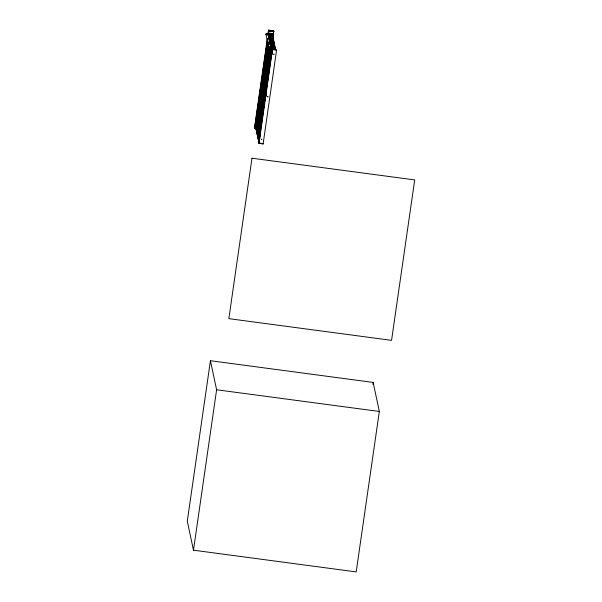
<?xml version="1.0" encoding="UTF-8"?>
<svg xmlns="http://www.w3.org/2000/svg" width="602" height="602" viewBox="0 0 602 602"><rect width="100%" height="100%" fill="white"/><g stroke="black" fill="none" stroke-linecap="round" stroke-linejoin="round"><path stroke-width="0.9" d="M210.437 360.718L187.297 521.151L193.475 550.19L356.196 571.9L379.335 411.467L373.157 382.428L210.437 360.718L216.607 389.765L193.475 550.19M266.332 33.554L266.325 34.495L266.332 33.554L269.35 33.336M267.318 38.694L254.458 127.902L254.616 128.64L256.339 128.866M267.988 34.058L268.56 30.1L273.729 30.792L273.045 37.339M254.616 128.64L267.612 38.505M268.01 35.729L268.522 30.356L268.68 31.093L273.85 31.778L273.729 30.792M267.597 40.349L254.902 128.369L254.495 127.647L254.654 128.384L256.377 128.61M268.259 35.714L268.928 31.078M267.837 41.598L255.511 127.082A3.928 0.67 8.2 0 1 256.098 127.022M268.5 37.023L269.026 33.358A3.921 0.662 8.2 0 1 272.292 33.456L272.029 35.292M267.98 42.245L255.647 127.729A3.928 0.67 8.2 0 1 256.234 127.669M268.507 38.588L269.169 34.005M256.317 124.704L255.79 128.376A3.928 0.67 8.2 0 1 256.151 128.324M268.244 41.974L256.452 123.786A3.981 0.677 8.2 0 1 256.821 123.741M268.642 39.235L269.305 34.653A3.921 0.662 8.2 0 1 272.571 34.75M256.685 122.951L256.761 122.439A3.981 0.677 8.2 0 0 256.174 122.499M268.251 43.532L255.925 129.016A3.928 0.67 8.2 0 1 256.294 128.971M268.913 38.964L269.44 35.292A3.921 0.662 8.2 0 1 272.706 35.398L272.443 37.234M268.259 45.09L256.061 129.663A3.928 0.67 8.2 0 1 256.648 129.603M269.184 38.694L269.576 35.939A3.921 0.662 8.2 0 1 272.841 36.045L272.578 37.873M268.53 44.826L256.196 130.31A3.928 0.67 8.2 0 1 256.783 130.25M269.184 40.251L269.711 36.587A3.921 0.662 8.2 0 1 272.984 36.684M256.866 127.285L256.339 130.958A3.928 0.67 8.2 0 1 256.7 130.905M268.793 44.556L256.994 126.375A3.981 0.677 8.2 0 1 257.363 126.322M269.32 40.898L269.854 37.234A3.921 0.662 8.2 0 1 273.12 37.332M257.235 125.532L257.31 125.02A3.981 0.677 8.2 0 0 256.723 125.081M268.801 46.113L256.475 131.605A3.928 0.67 8.2 0 1 256.836 131.552M269.463 41.546L269.989 37.881A3.921 0.662 8.2 0 1 273.255 37.979L272.992 39.815M267.604 34.728C268.755 34.058 266.265 33.23 265.918 34.148L268.838 47.701L256.61 132.244A3.928 0.67 8.2 0 1 257.438 132.177M269.726 41.275L270.125 38.52A3.921 0.662 8.2 0 1 273.391 38.626L273.127 40.454M263.337 87.2L256.745 132.891A3.928 0.67 8.2 0 1 257.332 132.831M269.079 47.407L263.465 86.282A3.981 0.677 8.2 0 1 264.052 86.221M269.734 42.832L270.26 39.168A3.921 0.662 8.2 0 1 273.534 39.265M269.342 47.137L256.888 133.539A3.928 0.67 8.2 0 1 257.25 133.493M269.741 44.397L270.403 39.815A3.921 0.662 8.2 0 1 273.669 39.913M269.478 47.784L257.024 134.186A3.928 0.67 8.2 0 1 257.385 134.133M270.012 44.127L270.539 40.462A3.921 0.662 8.2 0 1 273.805 40.56M269.749 47.513L257.159 134.825A3.928 0.67 8.2 0 1 257.528 134.78M270.275 43.856L270.674 41.102A3.921 0.662 8.2 0 1 273.94 41.207L273.549 43.954M269.884 48.16L257.295 135.473A3.928 0.67 8.2 0 1 257.882 135.412M270.418 44.503L270.81 41.749A3.921 0.662 8.2 0 1 274.076 41.854L273.812 43.683M270.155 47.897L257.438 136.12A3.928 0.67 8.2 0 1 258.017 136.06M270.29 46.979L270.953 42.396M258.408 130.183L258.333 130.694A3.883 0.662 8.2 0 1 258.574 130.687M258.1 133.095L257.573 136.767A3.928 0.67 8.2 0 1 257.934 136.714M270.697 47.355L271.224 43.69A3.921 0.662 8.2 0 1 274.489 43.788L274.226 45.624M270.569 49.831L257.844 138.054A3.928 0.67 8.2 0 1 258.672 137.986M264.88 90.097L264.955 89.585A3.981 0.677 8.2 0 0 264.368 89.645M258.883 133.275L258.958 132.764A3.981 0.677 8.2 0 0 258.371 132.824M258.296 137.346A3.928 0.67 8.2 0 0 257.701 137.406L270.561 48.273L271.224 47.701M272.781 37.264L273.579 31.703M258.649 135.676L258.123 139.348A3.928 0.67 8.2 0 1 258.484 139.303M258.529 141.282L265.121 95.59M259.432 135.856L259.507 135.345A3.981 0.677 8.2 0 0 258.92 135.405M271.698 50.794A3.928 0.67 8.2 0 0 271.111 50.854A3.981 0.677 8.2 0 1 271.698 50.794L271.773 50.282M259.643 135.992L259.567 136.504A3.883 0.662 8.2 0 1 259.808 136.496M259.703 137.151L259.778 136.639A3.981 0.677 8.2 0 0 259.191 136.699M276.589 50.049L272.458 49.499A4.44 0.752 8.2 0 1 276.589 50.049L263.119 143.953L258.98 143.404L272.458 49.499A3.921 0.662 8.2 0 1 275.724 49.597M272.112 52.728L272.179 52.216A3.875 0.655 8.2 0 1 272.42 52.208M274.361 46.264L274.625 44.435A3.921 0.662 8.2 0 0 271.359 44.33L271.066 48.867A3.913 0.662 8.2 0 1 271.284 48.852L271.066 48.867M274.775 48.205L275.039 46.369A3.921 0.662 8.2 0 0 271.765 46.271L258.258 139.995A3.928 0.67 8.2 0 1 258.845 139.927M274.911 48.852L275.174 47.016A3.921 0.662 8.2 0 0 271.908 46.911L258.393 140.635A3.928 0.67 8.2 0 1 258.762 140.59M372.894 384.279L373.157 382.428M268.74 47.423C270.765 45.918 271.329 49.251 268.838 47.701M270.975 50.207L271.148 50.184A3.921 0.662 8.2 0 1 271.336 50.162L271.148 50.184M271.246 51.501L271.615 51.448A3.913 0.662 8.2 0 1 271.833 51.433L271.615 51.448M271.66 53.435L272.247 53.375M271.795 54.082L272.164 54.037A3.913 0.662 8.2 0 1 272.382 54.022L272.164 54.037M269.207 33.629L267.574 34.073M267.423 34.329L269.124 34.209M270.644 30.634L273.436 31.011M273.887 31.53L268.718 30.837L268.56 30.1M216.607 389.765L379.335 411.467M266.37 34.66L265.918 34.148M263.119 143.953L263.074 143.773A4.44 0.752 8.2 0 0 262.058 143.569M260.305 143.156A3.928 0.67 8.2 0 0 258.943 143.216L258.98 143.404M265.663 96.613A3.981 0.677 8.2 0 1 265.836 96.583M265.738 96.102A3.981 0.677 8.2 0 1 265.911 96.079M259.605 138.633A3.981 0.677 8.2 0 1 259.778 138.61M258.943 143.223A4.44 0.752 8.2 0 1 260.275 143.321M259.47 137.993A3.981 0.677 8.2 0 1 259.838 137.941M265.527 95.966A3.981 0.677 8.2 0 1 266.114 95.906L266.189 95.394A3.981 0.677 8.2 0 0 265.602 95.455M259.327 137.346A3.981 0.677 8.2 0 1 259.695 137.301M265.836 94.612A3.981 0.677 8.2 0 0 265.256 94.68L272.044 47.558A3.921 0.662 8.2 0 1 275.317 47.663M259.056 136.052A3.981 0.677 8.2 0 1 259.891 135.984M265.113 94.032A3.981 0.677 8.2 0 1 265.7 93.972L265.775 93.46A3.981 0.677 8.2 0 0 265.189 93.521M264.978 93.385A3.981 0.677 8.2 0 1 265.347 93.34M259.146 134.713A3.981 0.677 8.2 0 0 258.785 134.765L271.637 45.624A3.921 0.662 8.2 0 1 274.903 45.722M264.842 92.738A3.981 0.677 8.2 0 1 265.211 92.693M258.642 134.118A3.981 0.677 8.2 0 1 259.229 134.058M264.707 92.091A3.981 0.677 8.2 0 1 265.076 92.046M258.506 133.471A3.981 0.677 8.2 0 1 259.093 133.411L259.018 133.922A3.883 0.662 8.2 0 1 259.259 133.915M264.564 91.451A3.981 0.677 8.2 0 1 265.151 91.391M264.428 90.804A3.981 0.677 8.2 0 1 265.264 90.736M258.604 132.131A3.981 0.677 8.2 0 0 258.235 132.184L271.088 43.043A3.921 0.662 8.2 0 1 274.354 43.141M264.293 90.157A3.981 0.677 8.2 0 1 264.662 90.112M258.092 131.537A3.981 0.677 8.2 0 1 258.461 131.492M264.158 89.51A3.981 0.677 8.2 0 1 264.526 89.465M257.957 130.89A3.981 0.677 8.2 0 1 258.544 130.83M264.015 88.87A3.981 0.677 8.2 0 1 264.602 88.803M259.169 142.523A3.928 0.67 8.2 0 0 258.8 142.576L272.322 48.852A3.921 0.662 8.2 0 1 275.588 48.95M259.251 141.869A3.928 0.67 8.2 0 0 258.664 141.929L272.187 48.205A3.921 0.662 8.2 0 1 275.453 48.303M258.529 141.282A3.928 0.67 8.2 0 1 259.116 141.222M258.567 138.641A3.928 0.67 8.2 0 0 257.98 138.701L271.494 44.977A3.921 0.662 8.2 0 1 274.768 45.075M272.029 53.39A3.913 0.662 8.2 0 1 272.488 53.367M265.467 94.815A3.981 0.677 8.2 0 1 265.828 94.762M265.324 94.168A3.981 0.677 8.2 0 1 265.693 94.123M265.053 92.874A3.981 0.677 8.2 0 1 265.64 92.813M264.918 92.234A3.981 0.677 8.2 0 1 265.505 92.166M264.775 91.587A3.981 0.677 8.2 0 1 265.143 91.542M264.639 90.94A3.981 0.677 8.2 0 1 265.226 90.879M264.504 90.292A3.981 0.677 8.2 0 1 265.091 90.232M270.93 48.22A3.913 0.662 8.2 0 1 271.148 48.213M264.225 89.006A3.981 0.677 8.2 0 1 264.594 88.953M264.09 88.359A3.981 0.677 8.2 0 1 264.677 88.298M263.954 87.711A3.981 0.677 8.2 0 1 264.541 87.651M263.819 87.064A3.981 0.677 8.2 0 1 264.188 87.019M263.684 86.425A3.981 0.677 8.2 0 1 264.263 86.357M263.541 85.777A3.981 0.677 8.2 0 1 263.909 85.732M263.405 85.13A3.981 0.677 8.2 0 1 263.992 85.07L263.917 85.582A3.981 0.677 8.2 0 0 263.33 85.642M263.27 84.483A3.981 0.677 8.2 0 1 263.857 84.423M263.134 83.836A3.981 0.677 8.2 0 1 263.721 83.776M262.991 83.196A3.981 0.677 8.2 0 1 263.36 83.144M257.822 130.243A3.981 0.677 8.2 0 1 258.657 130.175M257.686 129.596A3.981 0.677 8.2 0 1 258.273 129.535M257.543 128.956A3.981 0.677 8.2 0 1 257.912 128.903M257.408 128.309A3.981 0.677 8.2 0 1 257.995 128.249M257.272 127.662A3.981 0.677 8.2 0 1 257.859 127.601L257.784 128.113A3.883 0.662 8.2 0 1 258.025 128.106M262.231 80.472A3.981 0.677 8.2 0 1 262.818 80.412M262.306 79.968A3.981 0.677 8.2 0 1 262.675 79.923M263.879 88.223A3.981 0.677 8.2 0 1 264.248 88.178M263.744 87.576A3.981 0.677 8.2 0 1 264.112 87.531M257.137 127.014A3.981 0.677 8.2 0 1 257.724 126.954M263.194 84.995A3.981 0.677 8.2 0 1 263.781 84.935A3.883 0.662 8.2 0 1 264.022 84.927M271.494 48.995A3.875 0.655 8.2 0 1 271.735 48.988M270.945 42.396A3.921 0.662 8.2 0 1 274.219 42.494M270.945 46.407A3.875 0.655 8.2 0 1 271.186 46.399M262.856 82.549A3.981 0.677 8.2 0 1 263.443 82.489M262.72 81.902A3.981 0.677 8.2 0 1 263.307 81.842M262.585 81.255A3.981 0.677 8.2 0 1 262.954 81.21M263.059 84.348A3.981 0.677 8.2 0 1 263.428 84.303M256.858 125.728A3.981 0.677 8.2 0 1 257.445 125.667M262.781 83.061A3.981 0.677 8.2 0 1 263.367 82.993M256.587 124.433A3.981 0.677 8.2 0 1 256.956 124.388M262.645 82.414A3.981 0.677 8.2 0 1 263.48 82.346M262.51 81.767A3.981 0.677 8.2 0 1 262.683 81.737M269.846 41.245A3.875 0.655 8.2 0 1 270.087 41.237M269.711 40.597A3.875 0.655 8.2 0 1 269.952 40.59M262.442 80.615A3.981 0.677 8.2 0 1 262.811 80.563M256.309 123.147A3.981 0.677 8.2 0 1 256.678 123.094M262.374 81.119A3.981 0.677 8.2 0 1 262.743 81.074M269.162 34.005A3.921 0.662 8.2 0 1 272.435 34.103M251.975 158.213L228.843 318.646L391.563 340.356L414.703 179.923L251.975 158.213M273.722 54.225L274.173 54.315L273.752 54.203M267.589 96.756L268.033 96.847L267.589 96.756M261.456 139.288L261.9 139.378L261.486 139.265"/></g></svg>
